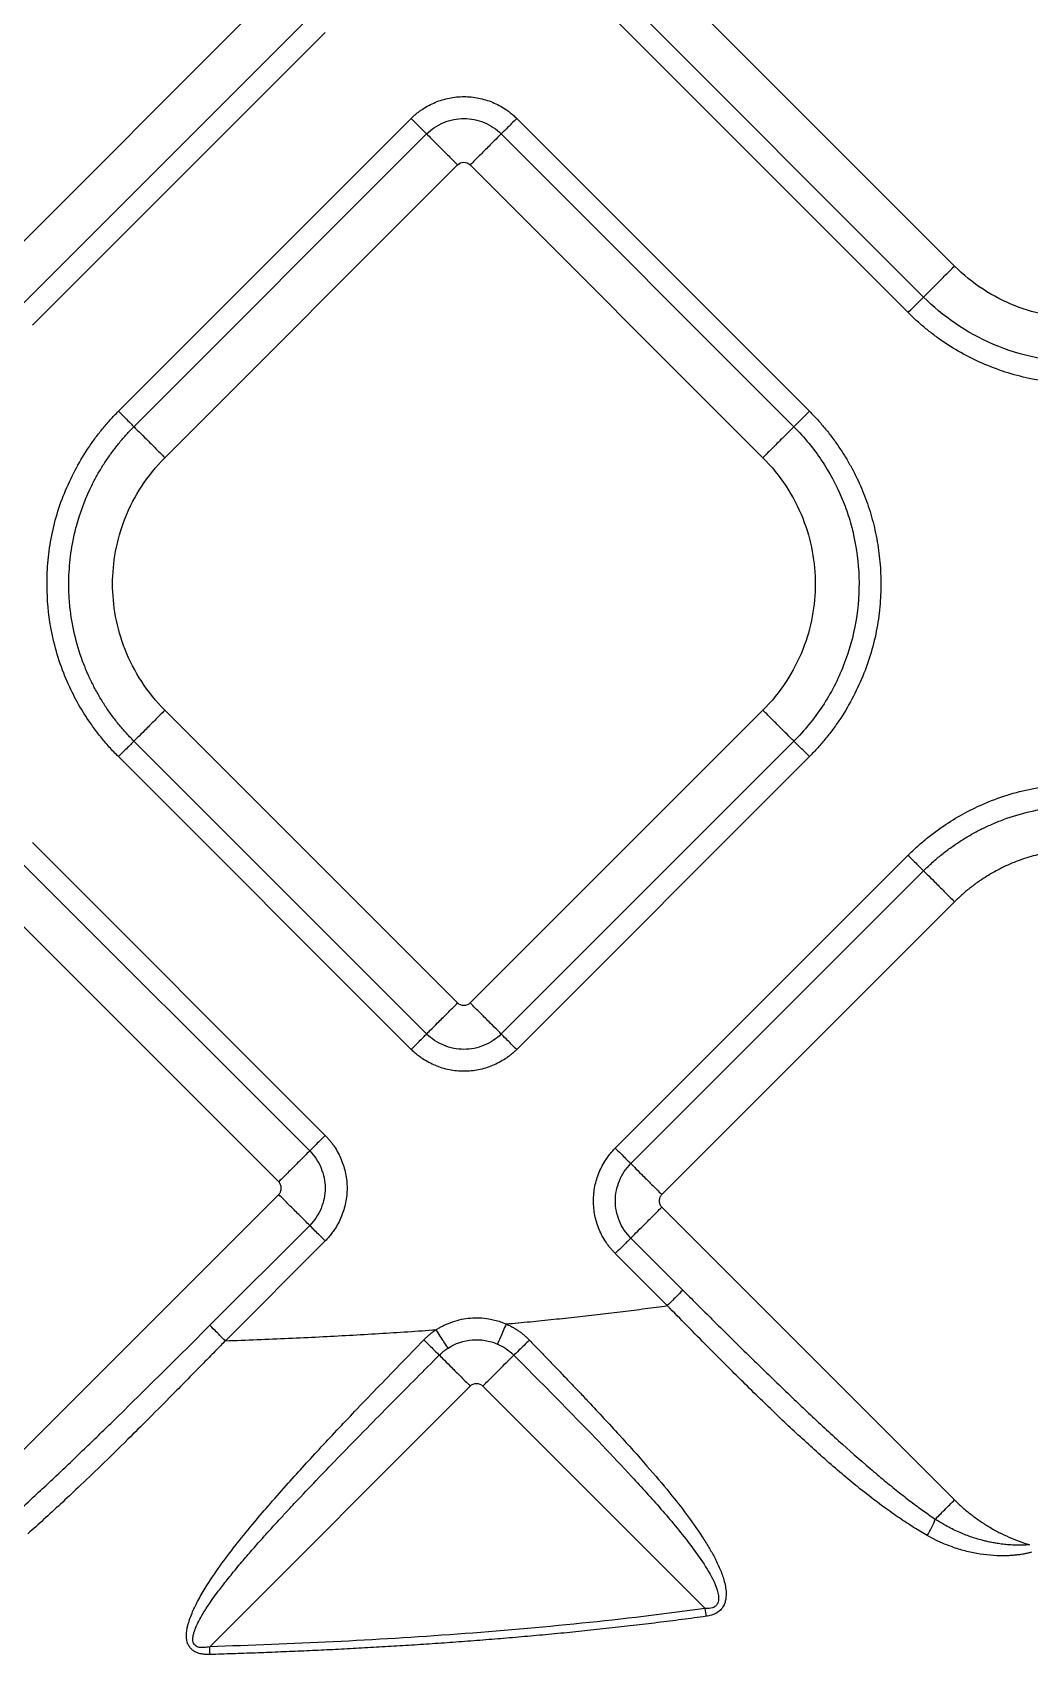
# Model space of a CAD drawing. Extents: x 0 to 84, y -21 to 126.
# Drawn here: x 45.472 to 47.715, y 25.91 to 29.559 of the extents above; entities that cross this region are included whole.
import ezdxf

# ---------------------------------------------------------------- set-up
doc = ezdxf.new("R2010")
doc.units = 0
doc.header["$MEASUREMENT"] = 0
doc.layers.add('1', color=4, linetype='Continuous')

# ---------------------------------------------------------------- blocks, each defined once
blk = doc.blocks.new('PRODIGY')
at = {"layer": '1', "color": 3, "linetype": 'Continuous', "lineweight": 25}
for p, q in [((47.5463, 29.0332), (46.8876, 29.6919)), ((46.0256, 29.6634), (45.3669, 29.0047)), ((47.4766, 28.9635), (46.8179, 29.6222)), ((46.0953, 29.5937), (45.4366, 28.935)), ((47.4417, 28.9287), (46.7831, 29.5873)), ((46.1301, 29.5588), (45.4715, 28.9002)), ((45.665, 28.7067), (46.3236, 29.3653)), ((46.5611, 29.3653), (47.2197, 28.7067)), ((45.6998, 28.6718), (46.3585, 29.3305)), ((46.5262, 29.3305), (47.1848, 28.6718)), ((45.7695, 28.6021), (46.4282, 29.2608)), ((46.4565, 29.2608), (47.1151, 28.6021)), ((46.4282, 27.3754), (45.7695, 28.0341)), ((47.1151, 28.0341), (46.4565, 27.3754)), ((46.3585, 27.3057), (45.6998, 27.9644)), ((47.1848, 27.9644), (46.5262, 27.3057)), ((46.3236, 27.2709), (45.665, 27.9296)), ((47.2197, 27.9296), (46.5611, 27.2709)), ((45.4715, 27.7361), (46.1302, 27.0774)), ((45.4366, 27.7012), (46.0953, 27.0426)), ((46.783, 27.0489), (47.4417, 27.7076)), ((46.8179, 27.0141), (47.4765, 27.6727)), ((45.3669, 27.6315), (46.0256, 26.9729)), ((47.5462, 27.603), (46.8876, 26.9444)), ((45.3669, 26.2859), (46.0256, 26.9446)), ((46.8876, 26.9161), (47.5462, 26.2574)), ((45.8707, 26.6503), (46.0953, 26.8749)), ((46.1302, 26.84), (45.9056, 26.6155)), ((46.8179, 26.8464), (46.9348, 26.7294)), ((46.9, 26.6945), (46.783, 26.8115)), ((45.8704, 25.9272), (46.4567, 26.5135)), ((46.9854, 26.0131), (46.485, 26.5135))]:
    blk.add_line(p, q, dxfattribs=at)
for points, knots in [([(46.3236, 29.3653), (46.3256, 29.3672), (46.3295, 29.3711), (46.3358, 29.3764), (46.3423, 29.3815), (46.3513, 29.3878), (46.3631, 29.3948), (46.378, 29.4019), (46.3936, 29.4074), (46.4149, 29.4128), (46.4423, 29.4156), (46.4698, 29.4128), (46.4911, 29.4074), (46.5066, 29.4019), (46.5215, 29.3948), (46.5342, 29.3873), (46.5446, 29.3799), (46.5532, 29.3729), (46.5584, 29.3679), (46.5611, 29.3653)], [0, 0, 0, 0, 0.031198, 0.062422, 0.093752, 0.125266, 0.187622, 0.250173, 0.31267, 0.375042, 0.499989, 0.624937, 0.687308, 0.749825, 0.812368, 0.874743, 0.916727, 0.958417, 1, 1, 1, 1]), ([(46.3236, 29.3653), (46.3319, 29.3571), (46.3401, 29.3488), (46.3528, 29.3362), (46.3571, 29.3319), (46.3585, 29.3305)], [0, 0, 0, 0, 0.5, 0.5, 1, 1, 1, 1]), ([(46.3585, 29.3305), (46.3693, 29.3413), (46.3826, 29.3501), (46.4114, 29.362), (46.427, 29.3652), (46.4577, 29.3652), (46.4733, 29.362), (46.5021, 29.3501), (46.5154, 29.3413), (46.5262, 29.3305)], [0, 0, 0, 0, 0.25, 0.25, 0.5, 0.5, 0.75, 0.75, 1, 1, 1, 1]), ([(46.5611, 29.3653), (46.5571, 29.3614), (46.553, 29.3573), (46.545, 29.3493), (46.5412, 29.3455), (46.5347, 29.3389), (46.532, 29.3363), (46.528, 29.3323), (46.5268, 29.3311), (46.5262, 29.3305)], [0, 0, 0, 0, 0.25, 0.25, 0.5, 0.5, 0.75, 0.75, 1, 1, 1, 1]), ([(46.3585, 29.3305), (46.3598, 29.3292), (46.3625, 29.3265), (46.3708, 29.3182), (46.3765, 29.3125), (46.3898, 29.2992), (46.3974, 29.2916), (46.4129, 29.2761), (46.4208, 29.2682), (46.4282, 29.2608)], [0, 0, 0, 0, 0.25, 0.25, 0.5, 0.5, 0.75, 0.75, 1, 1, 1, 1]), ([(46.5262, 29.3305), (46.5249, 29.3292), (46.5222, 29.3265), (46.5138, 29.3181), (46.5081, 29.3124), (46.4949, 29.2992), (46.4872, 29.2916), (46.4717, 29.276), (46.4639, 29.2682), (46.4565, 29.2608)], [0, 0, 0, 0, 0.25, 0.25, 0.5, 0.5, 0.75, 0.75, 1, 1, 1, 1]), ([(47.4766, 28.9635), (47.4779, 28.9648), (47.4806, 28.9675), (47.4889, 28.9759), (47.4946, 28.9816), (47.5079, 28.9949), (47.5155, 29.0025), (47.531, 29.018), (47.5389, 29.0259), (47.5463, 29.0332)], [0, 0, 0, 0, 0.25, 0.25, 0.5, 0.5, 0.75, 0.75, 1, 1, 1, 1]), ([(48.1143, 29.0332), (48.0947, 29.0136), (48.073, 28.9961), (48.0271, 28.9661), (48.0028, 28.9536), (47.9534, 28.934), (47.9282, 28.9269), (47.8785, 28.9177), (47.8539, 28.9156), (47.8066, 28.9156), (47.782, 28.9177), (47.7323, 28.9269), (47.7071, 28.934), (47.6577, 28.9536), (47.6334, 28.9661), (47.5875, 28.9961), (47.5659, 29.0136), (47.5463, 29.0332)], [0, 0, 0, 0, 0.125, 0.125, 0.25, 0.25, 0.375, 0.375, 0.5, 0.5, 0.625, 0.625, 0.75, 0.75, 0.875, 0.875, 1, 1, 1, 1]), ([(47.4417, 28.9287), (47.4454, 28.9324), (47.4493, 28.9363), (47.4571, 28.9441), (47.4609, 28.9479), (47.4675, 28.9545), (47.4704, 28.9573), (47.4746, 28.9615), (47.4759, 28.9629), (47.4766, 28.9635)], [0, 0, 0, 0, 0.25, 0.25, 0.5, 0.5, 0.75, 0.75, 1, 1, 1, 1]), ([(48.184, 28.9635), (48.1734, 28.9529), (48.1626, 28.9431), (48.1395, 28.9238), (48.1274, 28.9145), (48.0891, 28.8881), (48.0611, 28.8723), (48.0011, 28.846), (47.9691, 28.8355), (47.9027, 28.8211), (47.8683, 28.8173), (47.7993, 28.8168), (47.7647, 28.8202), (47.6974, 28.8338), (47.6647, 28.844), (47.6032, 28.8703), (47.5744, 28.8862), (47.5217, 28.9223), (47.4978, 28.9423), (47.4766, 28.9635)], [0, 0, 0, 0, 0.0625, 0.0625, 0.125, 0.125, 0.25, 0.25, 0.375, 0.375, 0.5, 0.5, 0.625, 0.625, 0.75, 0.75, 0.875, 0.875, 1, 1, 1, 1]), ([(48.2188, 28.9287), (48.2154, 28.9253), (48.2086, 28.9186), (48.1981, 28.9089), (48.1874, 28.8995), (48.1765, 28.8904), (48.1654, 28.8817), (48.1541, 28.8732), (48.1321, 28.8576), (48.0983, 28.8366), (48.0503, 28.813), (47.9995, 28.7938), (47.9457, 28.7793), (47.8904, 28.7701), (47.8151, 28.7656), (47.7397, 28.7733), (47.6669, 28.7919), (47.615, 28.8108), (47.5658, 28.8345), (47.5278, 28.8579), (47.4993, 28.8783), (47.4793, 28.8942), (47.46, 28.9109), (47.4478, 28.9227), (47.4417, 28.9287)], [0, 0, 0, 0, 0.0166174, 0.0331677, 0.0496617, 0.0661107, 0.0825258, 0.0989183, 0.1152994, 0.1762698, 0.2371843, 0.3009618, 0.3648091, 0.430666, 0.495613, 0.62695, 0.691916, 0.7565624, 0.8189448, 0.8815631, 0.9112656, 0.9408633, 0.9704201, 1, 1, 1, 1]), ([(45.665, 27.9296), (45.6615, 27.9331), (45.6545, 27.9402), (45.6444, 27.9512), (45.6345, 27.9625), (45.625, 27.974), (45.6158, 27.9858), (45.6069, 27.9979), (45.5917, 28.0197), (45.5717, 28.0523), (45.5483, 28.0996), (45.5286, 28.1519), (45.5112, 28.2199), (45.5034, 28.2891), (45.5047, 28.3575), (45.5114, 28.4133), (45.5239, 28.4684), (45.5424, 28.522), (45.5662, 28.5734), (45.5901, 28.6138), (45.6114, 28.6445), (45.6283, 28.6663), (45.646, 28.6871), (45.6587, 28.7002), (45.665, 28.7067)], [0, 0, 0, 0, 0.017341, 0.034665, 0.051985, 0.069313, 0.086663, 0.104047, 0.121478, 0.179141, 0.236743, 0.304922, 0.372836, 0.480686, 0.54577, 0.610337, 0.67596, 0.741895, 0.807114, 0.872629, 0.904913, 0.936849, 0.968517, 1, 1, 1, 1]), ([(45.665, 28.7067), (45.6689, 28.7027), (45.673, 28.6986), (45.681, 28.6906), (45.6848, 28.6868), (45.6914, 28.6803), (45.694, 28.6776), (45.698, 28.6737), (45.6992, 28.6724), (45.6998, 28.6718)], [0, 0, 0, 0, 0.25, 0.25, 0.5, 0.5, 0.75, 0.75, 1, 1, 1, 1]), ([(47.2197, 28.7067), (47.216, 28.703), (47.2121, 28.699), (47.2043, 28.6913), (47.2005, 28.6875), (47.1939, 28.6808), (47.191, 28.678), (47.1869, 28.6738), (47.1855, 28.6725), (47.1848, 28.6718)], [0, 0, 0, 0, 0.25, 0.25, 0.5, 0.5, 0.75, 0.75, 1, 1, 1, 1]), ([(47.2197, 28.7067), (47.2229, 28.7035), (47.2292, 28.6971), (47.2384, 28.6871), (47.2473, 28.677), (47.256, 28.6667), (47.2644, 28.6562), (47.2726, 28.6454), (47.2805, 28.6344), (47.2905, 28.6198), (47.3023, 28.6013), (47.3191, 28.5717), (47.3375, 28.5339), (47.355, 28.4872), (47.3682, 28.4382), (47.3771, 28.3873), (47.3811, 28.334), (47.3801, 28.2799), (47.3736, 28.2249), (47.3614, 28.1702), (47.3432, 28.1167), (47.3196, 28.065), (47.2957, 28.0241), (47.2742, 27.993), (47.2571, 27.9707), (47.239, 27.9495), (47.2261, 27.9362), (47.2197, 27.9296)], [0, 0, 0, 0, 0.015653, 0.03129, 0.046922, 0.062557, 0.078206, 0.093877, 0.10958, 0.125325, 0.155378, 0.185662, 0.243925, 0.301095, 0.359088, 0.419952, 0.480645, 0.544392, 0.607866, 0.673169, 0.738587, 0.80425, 0.870202, 0.903106, 0.935649, 0.967918, 1, 1, 1, 1]), ([(45.6998, 27.9644), (45.6966, 27.9677), (45.6901, 27.9743), (45.6807, 27.9846), (45.6716, 27.9949), (45.663, 28.0055), (45.6547, 28.0162), (45.6467, 28.027), (45.6391, 28.0379), (45.6318, 28.0489), (45.625, 28.0601), (45.6184, 28.0712), (45.6122, 28.0825), (45.6064, 28.0938), (45.6008, 28.1053), (45.5932, 28.122), (45.5799, 28.1548), (45.565, 28.2045), (45.5561, 28.2579), (45.5527, 28.3094), (45.554, 28.3595), (45.5608, 28.408), (45.5743, 28.4659), (45.5912, 28.5121), (45.6119, 28.5533), (45.6242, 28.5752), (45.6376, 28.5963), (45.6519, 28.6166), (45.6671, 28.636), (45.6829, 28.6544), (45.6942, 28.666), (45.6998, 28.6718)], [0, 0, 0, 0, 0.017777, 0.035429, 0.05295, 0.070335, 0.087579, 0.104677, 0.121626, 0.138422, 0.15506, 0.171537, 0.18785, 0.204007, 0.220236, 0.23663, 0.2744, 0.355233, 0.434068, 0.480754, 0.552371, 0.624938, 0.667358, 0.779414, 0.811539, 0.843523, 0.875326, 0.90691, 0.93824, 0.96928, 1, 1, 1, 1]), ([(45.6998, 28.6718), (45.7011, 28.6705), (45.7038, 28.6678), (45.7122, 28.6594), (45.7179, 28.6538), (45.7312, 28.6405), (45.7388, 28.6329), (45.7543, 28.6174), (45.7622, 28.6095), (45.7695, 28.6021)], [0, 0, 0, 0, 0.25, 0.25, 0.5, 0.5, 0.75, 0.75, 1, 1, 1, 1]), ([(47.1848, 28.6718), (47.1835, 28.6705), (47.1808, 28.6678), (47.1725, 28.6594), (47.1668, 28.6538), (47.1535, 28.6405), (47.1459, 28.6329), (47.1304, 28.6174), (47.1225, 28.6095), (47.1151, 28.6021)], [0, 0, 0, 0, 0.25, 0.25, 0.5, 0.5, 0.75, 0.75, 1, 1, 1, 1]), ([(47.1848, 28.6718), (47.2085, 28.6481), (47.2294, 28.6225), (47.265, 28.5692), (47.2797, 28.5415), (47.2974, 28.5), (47.3025, 28.4862), (47.3117, 28.4578), (47.3157, 28.4431), (47.3259, 28.3979), (47.3301, 28.3661), (47.3321, 28.3008), (47.3299, 28.2673), (47.3185, 28.2004), (47.3093, 28.1671), (47.284, 28.1029), (47.268, 28.072), (47.2302, 28.0146), (47.2085, 27.9881), (47.1848, 27.9644)], [0, 0, 0, 0, 0.125, 0.125, 0.25, 0.25, 0.3125, 0.3125, 0.375, 0.375, 0.5, 0.5, 0.625, 0.625, 0.75, 0.75, 0.875, 0.875, 1, 1, 1, 1]), ([(45.7695, 28.0341), (45.7499, 28.0537), (45.7324, 28.0754), (45.7024, 28.1213), (45.6899, 28.1456), (45.6703, 28.195), (45.6632, 28.2202), (45.654, 28.2699), (45.6519, 28.2944), (45.6519, 28.3418), (45.654, 28.3663), (45.6632, 28.4161), (45.6703, 28.4412), (45.6899, 28.4907), (45.7024, 28.5149), (45.7324, 28.5609), (45.7499, 28.5825), (45.7695, 28.6021)], [0, 0, 0, 0, 0.125, 0.125, 0.25, 0.25, 0.375, 0.375, 0.5, 0.5, 0.625, 0.625, 0.75, 0.75, 0.875, 0.875, 1, 1, 1, 1]), ([(47.1151, 28.6021), (47.1348, 28.5825), (47.1523, 28.5609), (47.1823, 28.5149), (47.1948, 28.4907), (47.2144, 28.4412), (47.2215, 28.4161), (47.2307, 28.3663), (47.2328, 28.3418), (47.2328, 28.2944), (47.2307, 28.2699), (47.2215, 28.2202), (47.2144, 28.195), (47.1948, 28.1456), (47.1823, 28.1213), (47.1523, 28.0754), (47.1348, 28.0537), (47.1151, 28.0341)], [0, 0, 0, 0, 0.125, 0.125, 0.25, 0.25, 0.375, 0.375, 0.5, 0.5, 0.625, 0.625, 0.75, 0.75, 0.875, 0.875, 1, 1, 1, 1]), ([(45.7695, 28.0341), (45.7622, 28.0267), (45.7543, 28.0189), (45.7388, 28.0033), (45.7312, 27.9957), (45.7179, 27.9824), (45.7122, 27.9768), (45.7038, 27.9684), (45.7011, 27.9657), (45.6998, 27.9644)], [0, 0, 0, 0, 0.25, 0.25, 0.5, 0.5, 0.75, 0.75, 1, 1, 1, 1]), ([(47.1848, 27.9644), (47.1835, 27.9657), (47.1808, 27.9684), (47.1725, 27.9768), (47.1668, 27.9824), (47.1535, 27.9957), (47.1459, 28.0033), (47.1304, 28.0189), (47.1225, 28.0267), (47.1151, 28.0341)], [0, 0, 0, 0, 0.25, 0.25, 0.5, 0.5, 0.75, 0.75, 1, 1, 1, 1]), ([(45.6998, 27.9644), (45.6992, 27.9638), (45.698, 27.9626), (45.694, 27.9586), (45.6914, 27.9559), (45.6848, 27.9494), (45.681, 27.9456), (45.673, 27.9376), (45.6689, 27.9335), (45.665, 27.9296)], [0, 0, 0, 0, 0.25, 0.25, 0.5, 0.5, 0.75, 0.75, 1, 1, 1, 1]), ([(47.2197, 27.9296), (47.2158, 27.9335), (47.2116, 27.9376), (47.2037, 27.9456), (47.1998, 27.9494), (47.1933, 27.9559), (47.1906, 27.9586), (47.1867, 27.9626), (47.1855, 27.9638), (47.1848, 27.9644)], [0, 0, 0, 0, 0.25, 0.25, 0.5, 0.5, 0.75, 0.75, 1, 1, 1, 1]), ([(47.4417, 27.7076), (47.4452, 27.7111), (47.4523, 27.7181), (47.4633, 27.7282), (47.4746, 27.738), (47.4861, 27.7475), (47.4979, 27.7567), (47.51, 27.7656), (47.5318, 27.7808), (47.5644, 27.8008), (47.6118, 27.8242), (47.664, 27.8439), (47.732, 27.8614), (47.8012, 27.8691), (47.8696, 27.8678), (47.9254, 27.8611), (47.9805, 27.8486), (48.0341, 27.8302), (48.0855, 27.8063), (48.1259, 27.7824), (48.1566, 27.7611), (48.1784, 27.7443), (48.1993, 27.7265), (48.2123, 27.7139), (48.2188, 27.7076)], [0, 0, 0, 0, 0.017341, 0.034665, 0.051985, 0.069313, 0.086663, 0.104047, 0.121478, 0.179141, 0.236743, 0.304922, 0.372836, 0.480686, 0.54577, 0.610337, 0.67596, 0.741895, 0.807114, 0.872629, 0.904913, 0.936849, 0.968517, 1, 1, 1, 1]), ([(47.4765, 27.6727), (47.4798, 27.676), (47.4865, 27.6825), (47.4967, 27.6919), (47.5071, 27.7009), (47.5176, 27.7096), (47.5283, 27.7179), (47.5391, 27.7259), (47.55, 27.7335), (47.5611, 27.7407), (47.5722, 27.7476), (47.5833, 27.7541), (47.5946, 27.7603), (47.6059, 27.7662), (47.6174, 27.7718), (47.6342, 27.7794), (47.6669, 27.7926), (47.7166, 27.8075), (47.77, 27.8164), (47.8216, 27.8199), (47.8716, 27.8186), (47.9201, 27.8118), (47.978, 27.7983), (48.0242, 27.7814), (48.0655, 27.7607), (48.0873, 27.7483), (48.1084, 27.735), (48.1287, 27.7207), (48.1481, 27.7055), (48.1666, 27.6896), (48.1782, 27.6783), (48.1839, 27.6727)], [0, 0, 0, 0, 0.017777, 0.035429, 0.05295, 0.070335, 0.087579, 0.104677, 0.121626, 0.138421, 0.155059, 0.171537, 0.18785, 0.204007, 0.220236, 0.23663, 0.2744, 0.355233, 0.434067, 0.480754, 0.552372, 0.624938, 0.667358, 0.779414, 0.811539, 0.843523, 0.875326, 0.90691, 0.93824, 0.96928, 1, 1, 1, 1]), ([(47.4417, 27.7076), (47.4454, 27.7039), (47.4493, 27.7), (47.4571, 27.6922), (47.4609, 27.6884), (47.4675, 27.6817), (47.4703, 27.6789), (47.4745, 27.6747), (47.4759, 27.6734), (47.4765, 27.6727)], [0, 0, 0, 0, 0.25, 0.25, 0.5, 0.5, 0.75, 0.75, 1, 1, 1, 1]), ([(48.1142, 27.603), (48.1113, 27.6059), (48.1055, 27.6116), (48.0964, 27.6199), (48.0871, 27.6278), (48.0776, 27.6355), (48.0678, 27.6429), (48.0506, 27.6552), (48.025, 27.671), (47.9895, 27.6884), (47.952, 27.7025), (47.8991, 27.7164), (47.8302, 27.7235), (47.7614, 27.7164), (47.7085, 27.7025), (47.6709, 27.6884), (47.6355, 27.671), (47.6064, 27.653), (47.5828, 27.6357), (47.5639, 27.62), (47.5521, 27.6087), (47.5462, 27.603)], [0, 0, 0, 0, 0.019458, 0.038879, 0.058283, 0.077687, 0.097108, 0.116567, 0.178329, 0.240094, 0.30443, 0.368769, 0.500007, 0.631244, 0.695581, 0.75992, 0.821682, 0.883447, 0.922321, 0.961124, 1, 1, 1, 1]), ([(47.4765, 27.6727), (47.4778, 27.6714), (47.4805, 27.6687), (47.4889, 27.6604), (47.4946, 27.6547), (47.5079, 27.6414), (47.5155, 27.6338), (47.531, 27.6183), (47.5389, 27.6104), (47.5462, 27.603)], [0, 0, 0, 0, 0.25, 0.25, 0.5, 0.5, 0.75, 0.75, 1, 1, 1, 1]), ([(46.3585, 27.3057), (46.3598, 27.3071), (46.3625, 27.3098), (46.3709, 27.3181), (46.3765, 27.3238), (46.3898, 27.3371), (46.3974, 27.3447), (46.4129, 27.3602), (46.4208, 27.3681), (46.4282, 27.3754)], [0, 0, 0, 0, 0.25, 0.25, 0.5, 0.5, 0.75, 0.75, 1, 1, 1, 1]), ([(46.5262, 27.3057), (46.5249, 27.307), (46.5222, 27.3097), (46.5138, 27.3181), (46.5082, 27.3237), (46.4949, 27.337), (46.4873, 27.3446), (46.4718, 27.3601), (46.4639, 27.368), (46.4565, 27.3754)], [0, 0, 0, 0, 0.25, 0.25, 0.5, 0.5, 0.75, 0.75, 1, 1, 1, 1]), ([(46.3236, 27.2709), (46.3275, 27.2748), (46.3317, 27.279), (46.3397, 27.2869), (46.3435, 27.2908), (46.35, 27.2973), (46.3527, 27.3), (46.3566, 27.3039), (46.3579, 27.3051), (46.3585, 27.3057)], [0, 0, 0, 0, 0.25, 0.25, 0.5, 0.5, 0.75, 0.75, 1, 1, 1, 1]), ([(46.5262, 27.3057), (46.5154, 27.2949), (46.5021, 27.2861), (46.4733, 27.2742), (46.4577, 27.271), (46.427, 27.271), (46.4114, 27.2742), (46.3825, 27.2861), (46.3693, 27.2949), (46.3585, 27.3057)], [0, 0, 0, 0, 0.25, 0.25, 0.5, 0.5, 0.75, 0.75, 1, 1, 1, 1]), ([(46.5611, 27.2709), (46.5528, 27.2792), (46.5445, 27.2874), (46.5319, 27.3), (46.5276, 27.3044), (46.5262, 27.3057)], [0, 0, 0, 0, 0.5, 0.5, 1, 1, 1, 1]), ([(46.5611, 27.2709), (46.5591, 27.269), (46.5552, 27.2652), (46.5489, 27.2598), (46.5424, 27.2547), (46.5334, 27.2484), (46.5215, 27.2414), (46.5066, 27.2344), (46.4911, 27.2288), (46.4698, 27.2234), (46.4423, 27.2206), (46.4149, 27.2234), (46.3936, 27.2288), (46.378, 27.2344), (46.3631, 27.2414), (46.3505, 27.2489), (46.3401, 27.2564), (46.3315, 27.2633), (46.3263, 27.2684), (46.3236, 27.2709)], [0, 0, 0, 0, 0.031198, 0.062422, 0.093752, 0.125266, 0.187622, 0.250173, 0.31267, 0.375042, 0.499989, 0.624937, 0.687308, 0.749825, 0.812368, 0.874743, 0.916727, 0.958417, 1, 1, 1, 1]), ([(46.0953, 27.0426), (46.094, 27.0413), (46.0913, 27.0386), (46.083, 27.0302), (46.0773, 27.0246), (46.0641, 27.0113), (46.0565, 27.0037), (46.0409, 26.9882), (46.033, 26.9803), (46.0256, 26.9729)], [0, 0, 0, 0, 0.25, 0.25, 0.5, 0.5, 0.75, 0.75, 1, 1, 1, 1]), ([(46.1302, 27.0774), (46.1219, 27.0692), (46.1137, 27.0609), (46.101, 27.0483), (46.0967, 27.0439), (46.0953, 27.0426)], [0, 0, 0, 0, 0.5, 0.5, 1, 1, 1, 1]), ([(46.0953, 27.0426), (46.1062, 27.0317), (46.1149, 27.0185), (46.1269, 26.9897), (46.13, 26.9741), (46.13, 26.9434), (46.1269, 26.9278), (46.1149, 26.8989), (46.1062, 26.8857), (46.0953, 26.8749)], [0, 0, 0, 0, 0.25, 0.25, 0.5, 0.5, 0.75, 0.75, 1, 1, 1, 1]), ([(46.1302, 27.0774), (46.1321, 27.0755), (46.1359, 27.0715), (46.1412, 27.0653), (46.1463, 27.0588), (46.1526, 27.0498), (46.1597, 27.0379), (46.1667, 27.023), (46.1723, 27.0075), (46.1777, 26.9862), (46.1805, 26.9587), (46.1777, 26.9313), (46.1723, 26.91), (46.1667, 26.8944), (46.1597, 26.8795), (46.1522, 26.8669), (46.1447, 26.8565), (46.1378, 26.8479), (46.1327, 26.8426), (46.1302, 26.84)], [0, 0, 0, 0, 0.031198, 0.062422, 0.093752, 0.125266, 0.187622, 0.250173, 0.31267, 0.375042, 0.499989, 0.624937, 0.687308, 0.749825, 0.812368, 0.874743, 0.916727, 0.958417, 1, 1, 1, 1]), ([(46.783, 26.8115), (46.7811, 26.8135), (46.7773, 26.8174), (46.7719, 26.8237), (46.7669, 26.8302), (46.7606, 26.8392), (46.7535, 26.851), (46.7465, 26.8659), (46.7409, 26.8814), (46.7355, 26.9027), (46.7327, 26.9302), (46.7355, 26.9577), (46.7409, 26.979), (46.7465, 26.9945), (46.7535, 27.0094), (46.761, 27.022), (46.7685, 27.0325), (46.7754, 27.041), (46.7805, 27.0463), (46.783, 27.0489)], [0, 0, 0, 0, 0.0311978, 0.062422, 0.0937518, 0.1252655, 0.1876219, 0.2501726, 0.3126696, 0.3750423, 0.4999886, 0.6249367, 0.6873081, 0.7498252, 0.8123684, 0.8747429, 0.9167266, 0.9584166, 1, 1, 1, 1]), ([(46.783, 27.0489), (46.7869, 27.045), (46.7911, 27.0409), (46.7991, 27.0329), (46.8029, 27.0291), (46.8094, 27.0225), (46.8121, 27.0198), (46.816, 27.0159), (46.8172, 27.0147), (46.8179, 27.0141)], [0, 0, 0, 0, 0.25, 0.25, 0.5, 0.5, 0.75, 0.75, 1, 1, 1, 1]), ([(46.8179, 26.8464), (46.807, 26.8572), (46.7982, 26.8704), (46.7863, 26.8993), (46.7831, 26.9149), (46.7831, 26.9456), (46.7863, 26.9611), (46.7982, 26.99), (46.807, 27.0032), (46.8179, 27.0141)], [0, 0, 0, 0, 0.25, 0.25, 0.5, 0.5, 0.75, 0.75, 1, 1, 1, 1]), ([(46.8179, 27.0141), (46.8192, 27.0128), (46.8219, 27.0101), (46.8302, 27.0017), (46.8359, 26.996), (46.8492, 26.9827), (46.8568, 26.9751), (46.8723, 26.9596), (46.8802, 26.9517), (46.8876, 26.9444)], [0, 0, 0, 0, 0.25, 0.25, 0.5, 0.5, 0.75, 0.75, 1, 1, 1, 1]), ([(46.0256, 26.9446), (46.0262, 26.9452), (46.0274, 26.9465), (46.0288, 26.9487), (46.0302, 26.9515), (46.0312, 26.9548), (46.0316, 26.9587), (46.0312, 26.9626), (46.03, 26.9664), (46.0282, 26.9699), (46.0265, 26.9719), (46.0256, 26.9729)], [0, 0, 0, 0, 0.082905, 0.165885, 0.250407, 0.376046, 0.500113, 0.624129, 0.749819, 0.875798, 1, 1, 1, 1]), ([(46.0953, 26.8749), (46.094, 26.8762), (46.0913, 26.8789), (46.0829, 26.8873), (46.0773, 26.8929), (46.064, 26.9062), (46.0564, 26.9138), (46.0409, 26.9293), (46.033, 26.9372), (46.0256, 26.9446)], [0, 0, 0, 0, 0.25, 0.25, 0.5, 0.5, 0.75, 0.75, 1, 1, 1, 1]), ([(46.8876, 26.9444), (46.887, 26.9437), (46.8858, 26.9425), (46.8844, 26.9402), (46.883, 26.9375), (46.882, 26.9341), (46.8816, 26.9302), (46.882, 26.9263), (46.8831, 26.9225), (46.8849, 26.919), (46.8867, 26.9171), (46.8876, 26.9161)], [0, 0, 0, 0, 0.082905, 0.165885, 0.250407, 0.376046, 0.500113, 0.624129, 0.749819, 0.875798, 1, 1, 1, 1]), ([(46.8179, 26.8464), (46.8192, 26.8477), (46.8219, 26.8504), (46.8302, 26.8587), (46.8358, 26.8644), (46.8491, 26.8776), (46.8567, 26.8852), (46.8723, 26.9008), (46.8802, 26.9087), (46.8876, 26.9161)], [0, 0, 0, 0, 0.25, 0.25, 0.5, 0.5, 0.75, 0.75, 1, 1, 1, 1]), ([(46.1302, 26.84), (46.1262, 26.8439), (46.1221, 26.8481), (46.1141, 26.8561), (46.1103, 26.8599), (46.1038, 26.8664), (46.1011, 26.8691), (46.0972, 26.873), (46.0959, 26.8743), (46.0953, 26.8749)], [0, 0, 0, 0, 0.25, 0.25, 0.5, 0.5, 0.75, 0.75, 1, 1, 1, 1]), ([(46.8179, 26.8464), (46.8172, 26.8458), (46.816, 26.8445), (46.8121, 26.8406), (46.8094, 26.8379), (46.8029, 26.8314), (46.7991, 26.8276), (46.7911, 26.8196), (46.7869, 26.8154), (46.783, 26.8115)], [0, 0, 0, 0, 0.25, 0.25, 0.5, 0.5, 0.75, 0.75, 1, 1, 1, 1]), ([(46.9348, 26.7294), (46.9335, 26.728), (46.9291, 26.7237), (46.9165, 26.711), (46.9083, 26.7028), (46.9, 26.6945)], [0, 0, 0, 0, 0.5, 0.5, 1, 1, 1, 1]), ([(46.9348, 26.7294), (46.9451, 26.7192), (46.9655, 26.6987), (46.9962, 26.6682), (47.027, 26.6377), (47.0578, 26.6073), (47.0887, 26.577), (47.1196, 26.5468), (47.1506, 26.5167), (47.1818, 26.4868), (47.2265, 26.4444), (47.2842, 26.391), (47.3427, 26.3393), (47.3874, 26.3017), (47.418, 26.2768), (47.4474, 26.254), (47.4754, 26.2332), (47.494, 26.2203), (47.5029, 26.2141)], [0, 0, 0, 0, 0.056229, 0.112428, 0.168604, 0.224761, 0.280905, 0.337042, 0.393179, 0.449322, 0.505478, 0.633651, 0.756668, 0.811138, 0.862695, 0.911349, 0.957113, 1, 1, 1, 1]), ([(46.5374, 26.6534), (46.5553, 26.655), (46.591, 26.6583), (46.6442, 26.6637), (46.6967, 26.6693), (46.7486, 26.6752), (46.7997, 26.6813), (46.8501, 26.6877), (46.8834, 26.6923), (46.9, 26.6945)], [0, 0, 0, 0, 0.148313, 0.294798, 0.439459, 0.582303, 0.723337, 0.862567, 1, 1, 1, 1]), ([(47.4846, 26.1775), (47.4796, 26.1804), (47.4694, 26.1863), (47.454, 26.1958), (47.4381, 26.206), (47.4218, 26.2169), (47.3983, 26.2332), (47.367, 26.2562), (47.3296, 26.2855), (47.2916, 26.317), (47.2422, 26.3597), (47.181, 26.4157), (47.1201, 26.4739), (47.0729, 26.5202), (47.0334, 26.5594), (46.9915, 26.6014), (46.9452, 26.6483), (46.9149, 26.6793), (46.9, 26.6945)], [0, 0, 0, 0, 0.022417, 0.045829, 0.070242, 0.095661, 0.12209, 0.181193, 0.24623, 0.305554, 0.371636, 0.497589, 0.623637, 0.693535, 0.749493, 0.835593, 0.919093, 1, 1, 1, 1]), ([(45.4296, 26.2233), (45.4403, 26.233), (45.4616, 26.2524), (45.4934, 26.282), (45.5252, 26.3118), (45.5568, 26.3418), (45.5885, 26.3722), (45.6201, 26.4027), (45.6596, 26.4411), (45.7068, 26.4875), (45.7617, 26.5417), (45.8163, 26.596), (45.8526, 26.6322), (45.8707, 26.6503)], [0, 0, 0, 0, 0.07066, 0.141497, 0.212516, 0.283723, 0.355123, 0.426721, 0.498521, 0.624369, 0.749885, 0.875088, 1, 1, 1, 1]), ([(45.9056, 26.6155), (45.8973, 26.6237), (45.8891, 26.632), (45.8765, 26.6446), (45.8721, 26.6489), (45.8707, 26.6503)], [0, 0, 0, 0, 0.5, 0.5, 1, 1, 1, 1]), ([(45.9056, 26.6155), (45.9295, 26.6163), (45.9769, 26.618), (46.0473, 26.621), (46.1164, 26.6242), (46.1841, 26.6278), (46.2506, 26.6317), (46.3157, 26.6358), (46.3587, 26.6389), (46.38, 26.6404)], [0, 0, 0, 0, 0.151061, 0.29938, 0.444962, 0.58781, 0.727929, 0.865324, 1, 1, 1, 1]), ([(46.3522, 26.6175), (46.3539, 26.6192), (46.3573, 26.6226), (46.3626, 26.6274), (46.3682, 26.632), (46.374, 26.6364), (46.378, 26.6391), (46.38, 26.6404)], [0, 0, 0, 0, 0.199694, 0.399143, 0.598747, 0.798901, 1, 1, 1, 1]), ([(46.38, 26.6404), (46.3823, 26.6419), (46.387, 26.6448), (46.3942, 26.6487), (46.4016, 26.6522), (46.4092, 26.6554), (46.4208, 26.6597), (46.4367, 26.6641), (46.457, 26.6671), (46.4776, 26.6675), (46.4958, 26.6656), (46.5115, 26.6623), (46.5247, 26.6585), (46.5331, 26.6551), (46.5374, 26.6534)], [0, 0, 0, 0, 0.050017, 0.099902, 0.149772, 0.199744, 0.249934, 0.375227, 0.499814, 0.624772, 0.750158, 0.833371, 0.91647, 1, 1, 1, 1]), ([(46.4066, 26.5989), (46.4055, 26.6006), (46.4022, 26.6057), (46.3926, 26.6208), (46.3863, 26.6306), (46.38, 26.6404)], [0, 0, 0, 0, 0.5, 0.5, 1, 1, 1, 1]), ([(46.5374, 26.6534), (46.5327, 26.6426), (46.5281, 26.6319), (46.521, 26.6155), (46.5186, 26.6099), (46.5178, 26.6081)], [0, 0, 0, 0, 0.5, 0.5, 1, 1, 1, 1]), ([(46.5374, 26.6534), (46.5398, 26.6522), (46.5447, 26.65), (46.5518, 26.6462), (46.5587, 26.6421), (46.5654, 26.6377), (46.5718, 26.633), (46.578, 26.628), (46.584, 26.6226), (46.5877, 26.6189), (46.5896, 26.617)], [0, 0, 0, 0, 0.126718, 0.252348, 0.377183, 0.501524, 0.625674, 0.749935, 0.874611, 1, 1, 1, 1]), ([(45.9056, 26.6155), (45.8987, 26.6084), (45.8834, 26.5927), (45.8583, 26.5671), (45.8288, 26.537), (45.7862, 26.4938), (45.7382, 26.4455), (45.681, 26.3886), (45.6286, 26.3373), (45.5781, 26.2888), (45.5354, 26.2487), (45.4976, 26.2139), (45.473, 26.1919), (45.461, 26.1813)], [0, 0, 0, 0, 0.04758, 0.105113, 0.172618, 0.250116, 0.397293, 0.500722, 0.638799, 0.751125, 0.839527, 0.922487, 1, 1, 1, 1]), ([(45.8709, 25.9096), (45.869, 25.9096), (45.8651, 25.9095), (45.8595, 25.9098), (45.8543, 25.9104), (45.8493, 25.9114), (45.8437, 25.9129), (45.8377, 25.9154), (45.8312, 25.9196), (45.8254, 25.9255), (45.8195, 25.9361), (45.817, 25.9534), (45.8201, 25.9719), (45.8251, 25.9888), (45.8321, 26.0069), (45.8435, 26.0305), (45.8642, 26.0663), (45.8926, 26.108), (45.9284, 26.1558), (45.9648, 26.2004), (46.0033, 26.2454), (46.053, 26.3018), (46.1178, 26.373), (46.186, 26.4455), (46.2467, 26.5087), (46.2985, 26.5623), (46.334, 26.5988), (46.3522, 26.6175)], [0, 0, 0, 0, 0.006207, 0.012085, 0.017659, 0.02296, 0.02802, 0.035962, 0.043622, 0.052977, 0.062539, 0.083511, 0.109807, 0.124721, 0.141613, 0.17356, 0.210446, 0.275891, 0.336328, 0.402105, 0.459971, 0.524889, 0.641238, 0.765055, 0.8394, 0.91774, 1, 1, 1, 1]), ([(46.3522, 26.6175), (46.3604, 26.6093), (46.3686, 26.6012), (46.3812, 26.5888), (46.3856, 26.5845), (46.387, 26.5832)], [0, 0, 0, 0, 0.5, 0.5, 1, 1, 1, 1]), ([(46.4066, 26.5989), (46.4229, 26.6094), (46.442, 26.6159), (46.4708, 26.6183), (46.4804, 26.6179), (46.4995, 26.6147), (46.5089, 26.612), (46.5178, 26.6081)], [0, 0, 0, 0, 0.5, 0.5, 0.75, 0.75, 1, 1, 1, 1]), ([(46.5896, 26.617), (46.5814, 26.6088), (46.5732, 26.6008), (46.5606, 26.5886), (46.5562, 26.5844), (46.5546, 26.5832)], [0, 0, 0, 0, 0.5, 0.5, 1, 1, 1, 1]), ([(46.5896, 26.617), (46.5974, 26.6089), (46.613, 26.5929), (46.6359, 26.569), (46.6584, 26.5457), (46.6803, 26.5228), (46.7016, 26.5004), (46.739, 26.4608), (46.7903, 26.4056), (46.8516, 26.3373), (46.9023, 26.2779), (46.9437, 26.2247), (46.9728, 26.1838), (46.9932, 26.1514), (47.0068, 26.1275), (47.0185, 26.1031), (47.0282, 26.0765), (47.0328, 26.0541), (47.0321, 26.0372), (47.0301, 26.0275), (47.0265, 26.0182), (47.0198, 26.009), (47.0099, 26.002), (46.999, 25.9976), (46.9917, 25.9963), (46.9878, 25.9956)], [0, 0, 0, 0, 0.041278, 0.081705, 0.12128, 0.160005, 0.19788, 0.234905, 0.359885, 0.47526, 0.573892, 0.649494, 0.727121, 0.762215, 0.794243, 0.831349, 0.865289, 0.903269, 0.918869, 0.930628, 0.941388, 0.956963, 0.972831, 0.985715, 1, 1, 1, 1]), ([(45.8704, 25.9272), (45.8682, 25.9267), (45.8641, 25.9259), (45.8579, 25.9251), (45.8522, 25.925), (45.8469, 25.9256), (45.8421, 25.927), (45.8379, 25.9295), (45.8348, 25.9332), (45.8329, 25.9378), (45.8323, 25.9427), (45.8325, 25.9477), (45.8332, 25.9524), (45.8342, 25.9567), (45.8353, 25.9606), (45.8365, 25.9639), (45.8375, 25.9668), (45.8385, 25.9692), (45.8393, 25.9711), (45.8399, 25.9726), (45.8413, 25.9758), (45.8453, 25.9841), (45.8544, 26.0007), (45.8706, 26.0259), (45.8876, 26.0492), (45.9024, 26.0685), (45.9128, 26.0817), (45.9245, 26.0961), (45.9401, 26.1149), (45.9595, 26.1377), (45.9824, 26.1637), (46.0054, 26.1894), (46.0268, 26.2127), (46.05, 26.2378), (46.0964, 26.2873), (46.1581, 26.3515), (46.2278, 26.4227), (46.2833, 26.479), (46.3352, 26.5313), (46.3698, 26.5659), (46.387, 26.5832)], [0, 0, 0, 0, 0.007295, 0.01409, 0.020406, 0.026283, 0.03179, 0.037091, 0.042458, 0.048113, 0.053977, 0.059775, 0.065283, 0.070349, 0.074894, 0.078892, 0.082346, 0.085268, 0.087661, 0.08953, 0.090878, 0.099396, 0.120887, 0.154671, 0.200313, 0.217301, 0.236094, 0.256681, 0.279044, 0.317682, 0.356309, 0.394536, 0.432558, 0.46129, 0.508119, 0.657607, 0.756392, 0.838072, 0.919278, 1, 1, 1, 1]), ([(46.387, 26.5832), (46.3883, 26.5819), (46.391, 26.5792), (46.3994, 26.5708), (46.405, 26.5652), (46.4183, 26.5519), (46.4259, 26.5443), (46.4414, 26.5288), (46.4493, 26.5209), (46.4567, 26.5135)], [0, 0, 0, 0, 0.25, 0.25, 0.5, 0.5, 0.75, 0.75, 1, 1, 1, 1]), ([(46.485, 26.5135), (46.4924, 26.5209), (46.5002, 26.5288), (46.5158, 26.5443), (46.5233, 26.5519), (46.5366, 26.5651), (46.5423, 26.5708), (46.5506, 26.5791), (46.5533, 26.5818), (46.5546, 26.5832)], [0, 0, 0, 0, 0.25, 0.25, 0.5, 0.5, 0.75, 0.75, 1, 1, 1, 1]), ([(46.5546, 26.5832), (46.5989, 26.5388), (46.6432, 26.494), (46.7319, 26.4032), (46.7763, 26.3571), (46.8423, 26.2858), (46.8641, 26.2617), (46.9073, 26.212), (46.9287, 26.1865), (46.9595, 26.1462), (46.9695, 26.1324), (46.9886, 26.1037), (46.9977, 26.0888), (47.0088, 26.065), (47.012, 26.0568), (47.0148, 26.0445), (47.0154, 26.0404), (47.0155, 26.0327), (47.015, 26.0291), (47.0127, 26.0231), (47.011, 26.0207), (47.0069, 26.017), (47.0045, 26.0157), (46.9969, 26.013), (46.9912, 26.0127), (46.9854, 26.0131)], [0, 0, 0, 0, 0.25, 0.25, 0.5, 0.5, 0.625, 0.625, 0.75, 0.75, 0.8125, 0.8125, 0.875, 0.875, 0.90625, 0.90625, 0.921875, 0.921875, 0.9375, 0.9375, 0.953125, 0.953125, 0.96875, 0.96875, 1, 1, 1, 1]), ([(47.5029, 26.2141), (47.5094, 26.2206), (47.5168, 26.2279), (47.5316, 26.2428), (47.5392, 26.2504), (47.5462, 26.2574)], [0, 0, 0, 0, 0.5, 0.5, 1, 1, 1, 1]), ([(47.5462, 26.2574), (47.5492, 26.2545), (47.5551, 26.2487), (47.5642, 26.2404), (47.5736, 26.2324), (47.5833, 26.2246), (47.5932, 26.2171), (47.6034, 26.21), (47.6138, 26.2031), (47.6279, 26.1944), (47.6461, 26.1843), (47.6685, 26.1735), (47.6914, 26.1642), (47.7072, 26.1592), (47.715, 26.1567)], [0, 0, 0, 0, 0.062436, 0.124771, 0.187065, 0.249379, 0.311772, 0.374306, 0.437039, 0.50003, 0.625736, 0.750646, 0.87524, 1, 1, 1, 1]), ([(47.4846, 26.1775), (47.4883, 26.1834), (47.4918, 26.1899), (47.4982, 26.2024), (47.5009, 26.2086), (47.5029, 26.2141)], [0, 0, 0, 0, 0.5, 0.5, 1, 1, 1, 1]), ([(47.715, 26.1567), (47.7121, 26.1564), (47.7062, 26.1559), (47.6975, 26.1555), (47.689, 26.1555), (47.6809, 26.1556), (47.6731, 26.156), (47.6656, 26.1566), (47.6584, 26.1573), (47.6515, 26.1581), (47.645, 26.159), (47.6388, 26.16), (47.633, 26.161), (47.6274, 26.1621), (47.6223, 26.1632), (47.6174, 26.1643), (47.6129, 26.1654), (47.601, 26.1685), (47.5816, 26.1744), (47.554, 26.1854), (47.5297, 26.1976), (47.5126, 26.2078), (47.5049, 26.2128), (47.5029, 26.2141)], [0, 0, 0, 0, 0.039971, 0.07872, 0.116193, 0.152356, 0.187189, 0.220677, 0.252806, 0.283564, 0.312932, 0.340891, 0.367425, 0.392516, 0.41615, 0.438311, 0.458985, 0.478156, 0.602523, 0.731828, 0.876825, 0.967414, 1, 1, 1, 1]), ([(47.7196, 26.1396), (47.7167, 26.1389), (47.7108, 26.1374), (47.7018, 26.1356), (47.6925, 26.1342), (47.6829, 26.133), (47.6731, 26.1322), (47.6567, 26.1314), (47.6335, 26.1318), (47.6037, 26.1351), (47.5737, 26.1412), (47.547, 26.1492), (47.5237, 26.158), (47.5038, 26.167), (47.491, 26.174), (47.4846, 26.1775)], [0, 0, 0, 0, 0.036373, 0.073631, 0.111839, 0.151056, 0.191335, 0.232727, 0.351818, 0.474278, 0.600559, 0.72854, 0.818536, 0.908924, 1, 1, 1, 1]), ([(46.9854, 26.0131), (46.8008, 25.9877), (46.6142, 25.969), (46.2414, 25.9416), (46.055, 25.9328), (45.8704, 25.9272)], [0, 0, 0, 0, 0.5, 0.5, 1, 1, 1, 1]), ([(46.9878, 25.9956), (46.9695, 25.9931), (46.933, 25.9882), (46.8782, 25.9813), (46.8235, 25.9747), (46.7689, 25.9686), (46.7145, 25.9628), (46.6601, 25.9573), (46.606, 25.9522), (46.552, 25.9475), (46.4982, 25.943), (46.4445, 25.9389), (46.3911, 25.935), (46.3379, 25.9314), (46.285, 25.9281), (46.2323, 25.925), (46.1798, 25.9222), (46.1276, 25.9195), (46.0757, 25.9172), (46.0241, 25.915), (45.9728, 25.913), (45.9218, 25.9112), (45.8878, 25.9101), (45.8709, 25.9096)], [0, 0, 0, 0, 0.049389, 0.09867, 0.14783, 0.196855, 0.245732, 0.29445, 0.343, 0.391371, 0.439557, 0.487547, 0.535333, 0.582905, 0.630254, 0.677371, 0.724247, 0.770874, 0.817243, 0.863347, 0.909179, 0.954732, 1, 1, 1, 1])]:
    blk.add_open_spline(points, degree=3, knots=knots, dxfattribs=at)
for points in [[(46.4282, 29.2608), (46.4319, 29.2645), (46.4423, 29.2688), (46.4528, 29.2645), (46.4565, 29.2608)], [(46.4565, 27.3754), (46.4528, 27.3717), (46.4423, 27.3674), (46.4319, 27.3717), (46.4282, 27.3754)], [(46.5178, 26.6081), (46.5306, 26.6026), (46.5432, 26.5947), (46.5546, 26.5832)], [(46.387, 26.5832), (46.3932, 26.5894), (46.3998, 26.5946), (46.4066, 26.5989)], [(46.4567, 26.5135), (46.4604, 26.5172), (46.4708, 26.5215), (46.4813, 26.5172), (46.485, 26.5135)], [(46.9878, 25.9956), (46.987, 26.0012), (46.9862, 26.0071), (46.9854, 26.0131)], [(45.8709, 25.9096), (45.8708, 25.9152), (45.8706, 25.9212), (45.8704, 25.9272)]]:
    blk.add_open_spline(points, degree=3, dxfattribs=at)

msp = doc.modelspace()

# ---------------------------------------------------------------- block references
at = {"layer": '1'}
msp.add_blockref('PRODIGY', (0, 0), dxfattribs=at)

doc.saveas('drawing.dxf')
